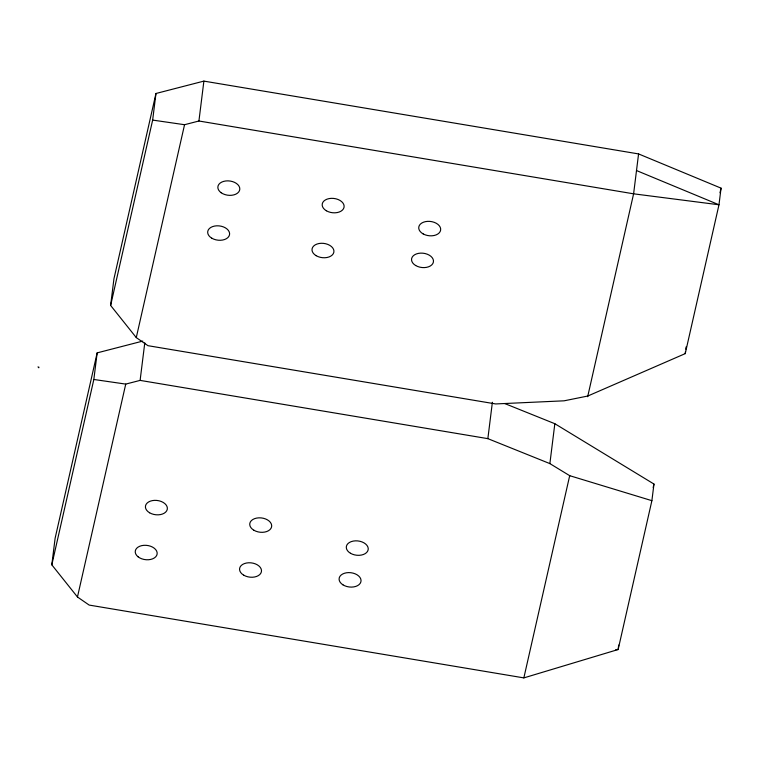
<?xml version="1.0" encoding="UTF-8"?>
<svg xmlns="http://www.w3.org/2000/svg" width="759" height="759" viewBox="0 0 759 759"><rect width="100%" height="100%" fill="white"/><g stroke="black" fill="none" stroke-linecap="round" stroke-linejoin="round"><path stroke-width="1.14" d="M38.813 367.802L38.889 367.166L37.95 366.948M504.792 403.57L554.838 423.712L653.964 484.043L651.886 500.674L618.139 649.524L523.852 677.891L89.164 605.075L77.465 596.991L51.811 564.829L55.122 538.235L97.152 352.878L142.796 341.085M51.811 564.829L93.841 379.472L97.152 352.878M110.624 305.45L113.935 278.847L155.965 93.49L203.886 81.109L638.575 153.925L721.05 188.147L718.982 204.778L685.235 353.628L587.751 396.037L564.108 400.818L495.722 403.94L147.977 345.687L136.278 337.603L110.624 305.45L152.654 120.083L155.965 93.49M93.841 379.472L125.738 384.101L140.111 380.392L144.789 342.84M152.654 120.083L184.551 124.713L198.924 121.004L203.886 81.109M651.886 500.674L569.696 475.675L549.877 463.607L487.857 438.645L492.382 402.27M549.877 463.607L554.838 423.712M569.611 476.358L569.696 475.675L523.852 677.891M587.665 396.71L633.604 193.82L638.575 153.925M618.689 645.084L618.139 649.524L615.796 649.647M685.235 353.628L685.51 351.408M685.785 349.187L686.06 346.977M77.465 596.991L125.738 384.101M136.278 337.603L184.551 124.713M653.176 487.506L653.964 484.043M720.006 192.767L721.05 188.147M198.924 121.004L633.604 193.82L718.982 204.778L636.497 170.547M140.111 380.392L487.857 438.645M211.827 238.212A11.034 7.182 7.1 0 0 229.503 234.863A11.034 7.182 7.1 0 0 214.579 226.059A11.034 7.182 7.1 0 0 211.827 238.212M221.211 192.767A11.034 7.182 7.1 0 0 239.493 190.594A11.034 7.182 7.1 0 0 225.774 180.965A11.034 7.182 7.1 0 0 221.211 192.767M326.342 210.755A11.034 7.182 7.1 0 0 344.017 207.406A11.034 7.182 7.1 0 0 329.093 198.592A11.034 7.182 7.1 0 0 326.342 210.755M316.152 255.688A11.034 7.182 7.1 0 0 333.827 252.339A11.034 7.182 7.1 0 0 318.903 243.535A11.034 7.182 7.1 0 0 316.152 255.688M423.19 233.933A11.034 7.182 7.1 0 0 440.618 230.176A11.034 7.182 7.1 0 0 425.306 221.666A11.034 7.182 7.1 0 0 423.19 233.933M415.695 265.536A11.034 7.182 7.1 0 0 433.37 262.187A11.034 7.182 7.1 0 0 418.446 253.373A11.034 7.182 7.1 0 0 415.695 265.536M149.58 512.771A11.034 7.182 7.1 0 0 167.255 509.422A11.034 7.182 7.1 0 0 152.331 500.608A11.034 7.182 7.1 0 0 149.58 512.771M138.062 556.793A11.034 7.182 7.1 0 0 156.658 555.484A11.034 7.182 7.1 0 0 143.878 545.323A11.034 7.182 7.1 0 0 138.062 556.793M243.715 575.18A11.034 7.182 7.1 0 0 261.39 571.831A11.034 7.182 7.1 0 0 246.466 563.017A11.034 7.182 7.1 0 0 243.715 575.18M253.895 530.247A11.034 7.182 7.1 0 0 271.58 526.898A11.034 7.182 7.1 0 0 256.656 518.084A11.034 7.182 7.1 0 0 253.895 530.247M342.964 584.847A11.034 7.182 7.1 0 0 360.876 581.906A11.034 7.182 7.1 0 0 346.36 572.798A11.034 7.182 7.1 0 0 342.964 584.847M350.459 553.254A11.034 7.182 7.1 0 0 368.134 549.895A11.034 7.182 7.1 0 0 353.21 541.091A11.034 7.182 7.1 0 0 350.459 553.254"/></g></svg>
